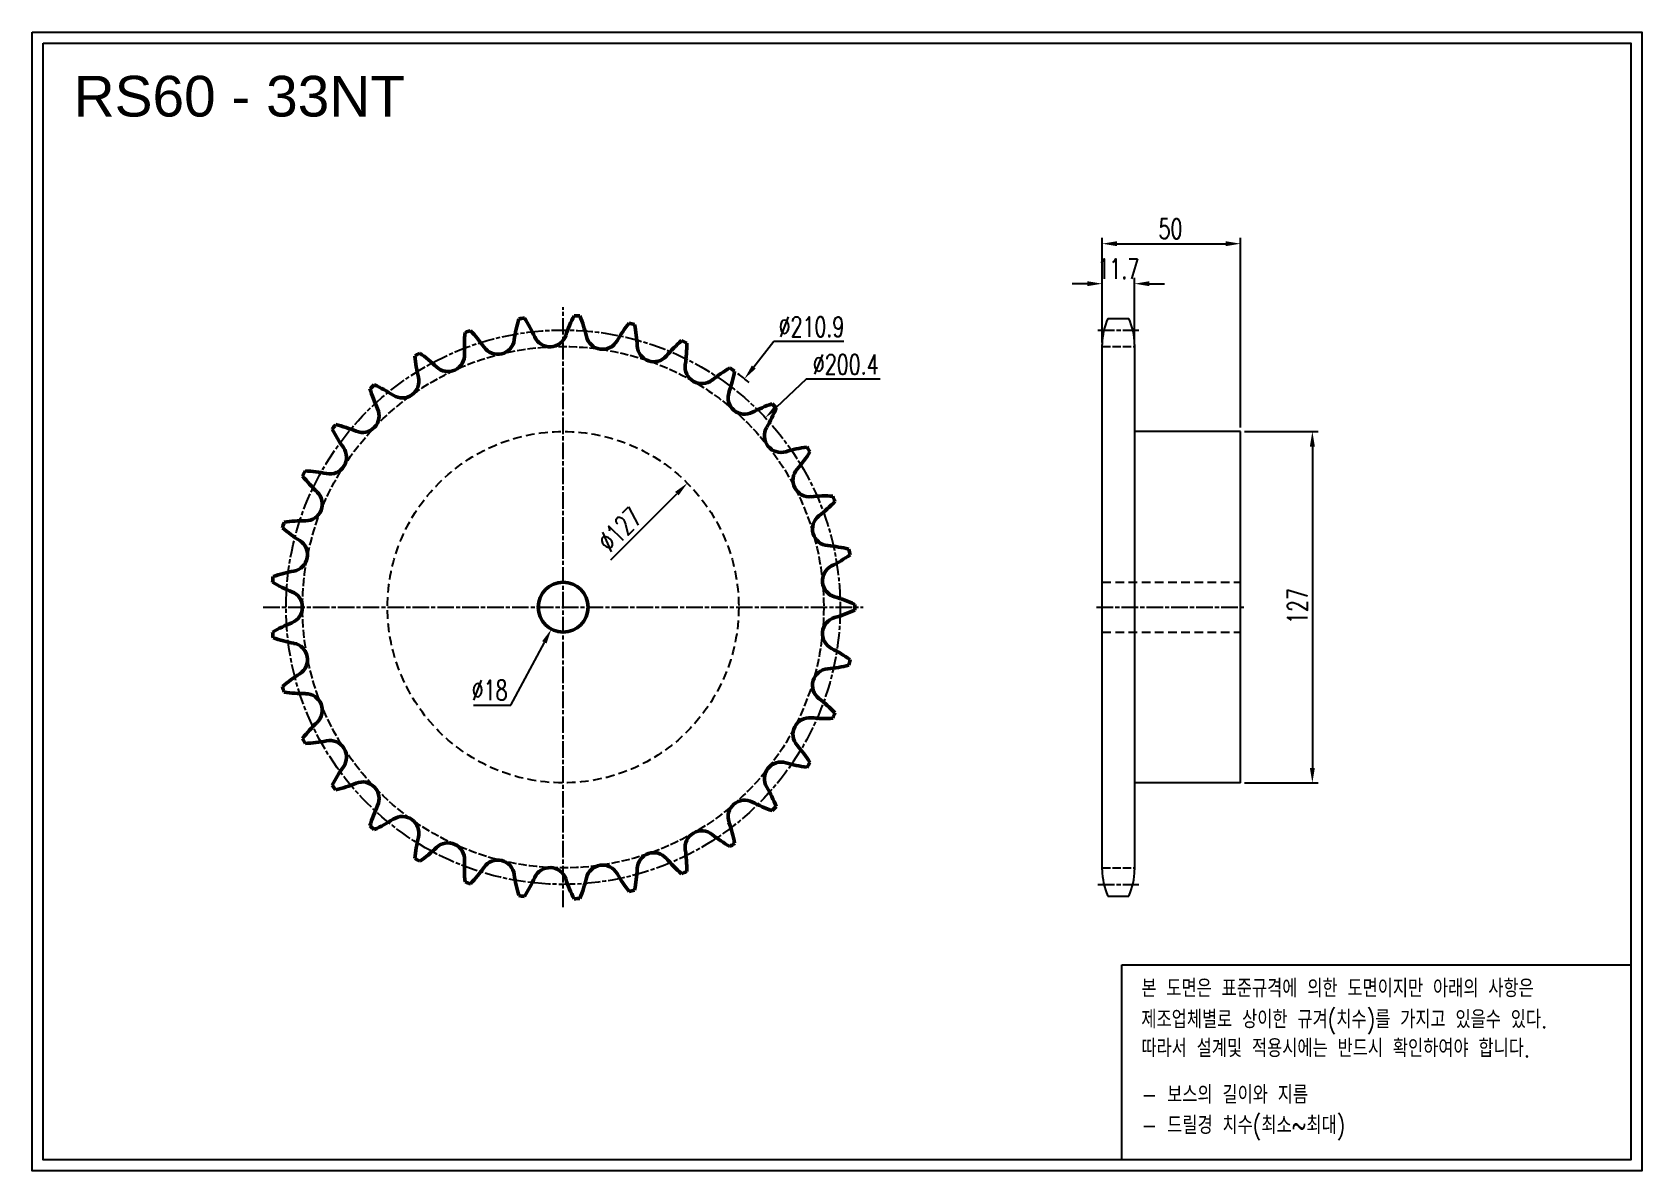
# Model space of a CAD drawing. Header units: millimetres. Extents: x 25689 to 26271, y 908 to 1320.
import ezdxf

# ---------------------------------------------------------------- set-up
doc = ezdxf.new("R2010")
doc.units = ezdxf.units.MM
for name, pattern in [('AM_ISO02W050', [7.5, 6, -1.5]), ('AM_ISO02W050x2', [3.75, 3, -0.75]), ('AM_ISO08W050', [18, 12, -1.5, 3, -1.5]), ('AM_ISO08W050x2', [9, 6, -0.75, 1.5, -0.75]), ('HIDDEN', [9.525, 6.35, -3.175])]:
    doc.linetypes.add(name, pattern=pattern)
for name, color, linetype, lineweight in [('AM_0N', 7, 'Continuous', 50), ('AM_3N', 6, 'AM_ISO02W050', 25), ('AM_7', 4, 'AM_ISO08W050', 25), ('AM_7N', 4, 'AM_ISO08W050', 25)]:
    doc.layers.add(name, color=color, linetype=linetype, lineweight=lineweight)
doc.layers.add('HL', color=2, linetype='HIDDEN')
doc.layers.add('S-DIM', color=7, linetype='Continuous')
doc.styles.add('HAN', font='ROMANS.shx', dxfattribs={"width": 0.7, "bigfont": 'whgtxt.shx'})
doc.styles.add('HSG', font='SIMPLEX.shx', dxfattribs={"width": 0.7, "bigfont": 'HSG.shx'})
doc.styles.get("Standard").update_dxf_attribs({"font": 'arial.ttf'})
doc.dimstyles.new('APP16', dxfattribs={"dimscale": 3, "dimtxt": 2.4, "dimasz": 1.8, "dimexe": 0.7, "dimexo": 0.5, "dimgap": 0.6, "dimtad": 1, "dimtoh": 1, "dimdec": 1, "dimrnd": 0.01, "dimzin": 9, "dimdsep": 46, "dimtxsty": 'HSG', "dimcen": 0, "dimclrd": 1, "dimclre": 1, "dimclrt": 256, "dimazin": 2, "dimtp": 1, "dimtm": 1, "dimtfac": 0.5, "dimtdec": 1, "dimtofl": 0, "dimtmove": 0, "dimatfit": 3, "dimfxl": 0, "dimtvp": 1, "dimtolj": 2, "dimlwd": -1, "dimlwe": -1, "dimarcsym": 0})

# ---------------------------------------------------------------- blocks, each defined once
blk = doc.blocks.new('*D1')
at = {"layer": 'Defpoints', "color": 0, "transparency": 16777216}
for p in [(25925.55, 1156.98), (25835.67, 1067.25)]:
    blk.add_point(p, dxfattribs=at)
at = {"layer": 'S-DIM', "color": 1, "transparency": 16777216}
blk.add_line((25897.81, 1129.28), (25921.73, 1153.16), dxfattribs=at)
blk.add_solid([(25921.09, 1153.8), (25922.36, 1152.53), (25925.55, 1156.98)], dxfattribs=at)
at = {"layer": 'S-DIM', "transparency": 16777216, "insert": (25901.12, 1140.23), "char_height": 7.2, "attachment_point": 5, "rotation": 44.95051, "style": 'HSG'}
blk.add_mtext('\\A2;∅127', dxfattribs=at)
blk = doc.blocks.new('*D2')
at = {"layer": 'Defpoints', "color": 0, "transparency": 16777216}
for p in [(25946.2, 1194.7), (25815.01, 1029.53)]:
    blk.add_point(p, dxfattribs=at)
at = {"layer": 'S-DIM', "color": 1, "transparency": 16777216}
for p, q in [((25956.86, 1208.11), (25949.56, 1198.93)), ((25982.18, 1208.11), (25956.86, 1208.11))]:
    blk.add_line(p, q, dxfattribs=at)
blk.add_arc((25880.61, 1112.11), 105.47, 50.40046, 53.16781, dxfattribs=at)
blk.add_solid([(25948.86, 1199.49), (25950.27, 1198.37), (25946.2, 1194.7)], dxfattribs=at)
at = {"layer": 'S-DIM', "transparency": 16777216, "insert": (25970.42, 1213.51), "char_height": 7.2, "attachment_point": 5, "style": 'HSG'}
blk.add_mtext('\\A2;∅210.9', dxfattribs=at)
blk = doc.blocks.new('*D3')
at = {"layer": 'Defpoints', "color": 0, "transparency": 16777216}
for p in [(25953.72, 1180.63), (25807.49, 1043.59)]:
    blk.add_point(p, dxfattribs=at)
at = {"layer": 'S-DIM', "color": 1, "transparency": 16777216}
for p, q in [((25968.52, 1194.5), (25957.66, 1184.33)), ((25995.28, 1194.5), (25968.52, 1194.5))]:
    blk.add_line(p, q, dxfattribs=at)
blk.add_solid([(25957.05, 1184.98), (25958.28, 1183.67), (25953.72, 1180.63)], dxfattribs=at)
at = {"layer": 'S-DIM', "transparency": 16777216, "insert": (25982.8, 1199.9), "char_height": 7.2, "attachment_point": 5, "style": 'HSG'}
blk.add_mtext('\\A2;∅200.4', dxfattribs=at)
blk = doc.blocks.new('*D4')
at = {"layer": 'Defpoints', "color": 0, "transparency": 16777216}
for p in [(26087.26, 1229.07), (26075.56, 1206.36), (26087.26, 1206.36)]:
    blk.add_point(p, dxfattribs=at)
at = {"layer": 'S-DIM', "color": 1, "transparency": 16777216}
for p, q in [((26070.16, 1229.07), (26064.76, 1229.07)), ((26075.56, 1207.86), (26075.56, 1231.17)), ((26087.26, 1207.86), (26087.26, 1231.17)), ((26092.66, 1229.07), (26098.06, 1229.07))]:
    blk.add_line(p, q, dxfattribs=at)
for points in [[(26070.16, 1229.97), (26070.16, 1228.17), (26075.56, 1229.07)], [(26092.66, 1229.97), (26092.66, 1228.17), (26087.26, 1229.07)]]:
    blk.add_solid(points, dxfattribs=at)
at = {"layer": 'S-DIM', "transparency": 16777216, "insert": (26081.41, 1234.47), "char_height": 7.2, "attachment_point": 5, "style": 'HSG'}
blk.add_mtext('\\A2;11.7', dxfattribs=at)
blk = doc.blocks.new('*D5')
at = {"layer": 'Defpoints', "color": 0, "transparency": 16777216}
for p in [(26125.56, 1243.53), (26075.56, 1206.36), (26125.56, 1175.61)]:
    blk.add_point(p, dxfattribs=at)
at = {"layer": 'S-DIM', "color": 1, "transparency": 16777216}
for p, q in [((26075.56, 1207.86), (26075.56, 1245.63)), ((26080.96, 1243.53), (26120.16, 1243.53)), ((26125.56, 1177.11), (26125.56, 1245.63))]:
    blk.add_line(p, q, dxfattribs=at)
for points in [[(26080.96, 1244.43), (26080.96, 1242.63), (26075.56, 1243.53)], [(26120.16, 1244.43), (26120.16, 1242.63), (26125.56, 1243.53)]]:
    blk.add_solid(points, dxfattribs=at)
at = {"layer": 'S-DIM', "transparency": 16777216, "insert": (26100.27, 1248.93), "char_height": 7.2, "attachment_point": 5, "style": 'HSG'}
blk.add_mtext('\\A2;50', dxfattribs=at)
blk = doc.blocks.new('*D6')
at = {"layer": 'Defpoints', "color": 0, "transparency": 16777216}
for p in [(26125.56, 1175.61), (26125.56, 1048.61), (26151.57, 1048.61)]:
    blk.add_point(p, dxfattribs=at)
at = {"layer": 'S-DIM', "color": 1, "transparency": 16777216}
for p, q in [((26127.06, 1175.61), (26153.67, 1175.61)), ((26151.57, 1170.21), (26151.57, 1054.01)), ((26127.06, 1048.61), (26153.67, 1048.61))]:
    blk.add_line(p, q, dxfattribs=at)
for points in [[(26150.67, 1170.21), (26152.47, 1170.21), (26151.57, 1175.61)], [(26150.67, 1054.01), (26152.47, 1054.01), (26151.57, 1048.61)]]:
    blk.add_solid(points, dxfattribs=at)
at = {"layer": 'S-DIM', "transparency": 16777216, "insert": (26146.17, 1112.53), "char_height": 7.2, "attachment_point": 5, "rotation": 90, "style": 'HSG'}
blk.add_mtext('\\A2;127', dxfattribs=at)
blk = doc.blocks.new('*D7')
at = {"layer": 'Defpoints', "color": 0, "transparency": 16777216}
for p in [(25884.85, 1120.05), (25876.37, 1104.18)]:
    blk.add_point(p, dxfattribs=at)
at = {"layer": 'S-DIM', "color": 1, "transparency": 16777216}
for p, q in [((25861.71, 1076.73), (25873.82, 1099.41)), ((25848.15, 1076.73), (25861.71, 1076.73))]:
    blk.add_line(p, q, dxfattribs=at)
blk.add_solid([(25873.03, 1099.84), (25874.62, 1098.99), (25876.37, 1104.18)], dxfattribs=at)
at = {"layer": 'S-DIM', "transparency": 16777216, "insert": (25854.03, 1082.13), "char_height": 7.2, "attachment_point": 5, "style": 'HSG'}
blk.add_mtext('\\A2;∅18', dxfattribs=at)

msp = doc.modelspace()

# ---------------------------------------------------------------- linework, layer by layer
for p, q in [((26077.64, 1216.53), (26085.18, 1216.53)), ((26075.56, 1017.2), (26075.56, 1207.03)), ((26087.26, 1207.03), (26087.26, 1017.2)), ((26125.56, 1175.61), (26087.26, 1175.61)), ((26125.56, 1048.61), (26125.56, 1175.61)), ((26125.56, 1048.61), (26087.26, 1048.61)), ((26077.64, 1007.7), (26085.18, 1007.7))]:
    msp.add_line(p, q)
for points in [[(25688.6, 1319.98), (26270.72, 1319.98), (26270.72, 908.38), (25688.6, 908.38)], [(25692.52, 1316.06), (26266.8, 1316.06), (26266.8, 912.3), (25692.52, 912.3)]]:
    msp.add_lwpolyline(points, close=True)
at = {"color": 6}
msp.add_lwpolyline([(26082.61, 982.86), (26266.8, 982.86), (26266.8, 912.3), (26082.61, 912.3)], close=True, dxfattribs=at)
for centre, start, end in [((26098.26, 1207.03), 155.25994, 180), ((26064.56, 1207.03), 0, 24.74006), ((26098.26, 1017.2), 180, 204.74006), ((26064.56, 1017.2), 335.25994, 0)]:
    msp.add_arc(centre, 22.7, start, end)
at = {"layer": 'AM_0N'}
msp.add_circle((25880.61, 1112.11), 9, dxfattribs=at)
for centre, radius, start, end in [((25880.61, 1112.11), 105.47, 97.61908, 98.74456), ((25824.68, 1189.39), 50.02, 24.09091, 33.01852), ((25928.94, 1194.36), 50.02, 152.43603, 161.36364), ((25880.61, 1112.11), 105.47, 86.70999, 87.83547), ((25840.32, 1198.58), 50.02, 13.18182, 22.10943), ((25894.91, 1206.43), 50.02, 174.25421, 183.18182), ((25880.61, 1112.11), 105.47, 108.52817, 109.65365), ((25811.07, 1177.41), 50.02, 35, 43.92761), ((25912.5, 1202.02), 50.02, 163.34512, 172.27273), ((25943.63, 1183.73), 50.02, 141.52694, 150.45455), ((25880.61, 1112.11), 105.47, 75.8009, 76.92638), ((25857.41, 1204.64), 50.02, 2.27273, 11.20034), ((25856.97, 1209.55), 6.01, 215, 352.27273), ((25875.84, 1212.27), 6.01, 204.09091, 341.36364), ((25894.88, 1211.36), 6.01, 193.18182, 330.45455), ((25913.4, 1206.86), 6.01, 182.27273, 319.54545), ((25956.04, 1170.51), 50.02, 130.61785, 139.54545), ((25880.61, 1112.11), 105.47, 64.89181, 66.01729), ((25875.34, 1207.36), 50.02, 351.36364, 0.29124), ((25880.61, 1112.11), 105.47, 119.43726, 120.56274), ((25876.8, 1207.43), 50.02, 185.1633, 194.09091), ((25799.97, 1163.07), 50.02, 45.90909, 54.8367), ((25838.96, 1203.32), 6.01, 225.90909, 3.18182), ((25930.74, 1198.95), 6.01, 171.36364, 308.63636), ((25822.45, 1193.79), 6.01, 236.81818, 14.09091), ((25965.73, 1155.17), 50.02, 119.70876, 128.63636), ((25893.46, 1206.64), 50.02, 340.45455, 349.38215), ((25880.61, 1112.11), 105.47, 53.98271, 55.10819), ((25880.61, 1112.11), 105.47, 130.34635, 131.47183), ((25858.83, 1204.99), 50.02, 196.07239, 205), ((25791.78, 1146.89), 50.02, 56.81818, 65.74579), ((25946.27, 1187.89), 6.01, 160.45455, 297.72727), ((25808.04, 1181.3), 6.01, 247.72727, 25), ((25972.34, 1138.29), 50.02, 108.79966, 117.72727), ((25911.12, 1202.5), 50.02, 329.54545, 338.47306), ((25880.61, 1112.11), 105.47, 43.07362, 44.1991), ((25880.61, 1112.11), 105.47, 141.25544, 142.38092), ((25841.65, 1199.19), 50.02, 206.98148, 215.90909), ((25786.81, 1129.45), 50.02, 67.72727, 76.65488), ((25959.42, 1174.09), 6.01, 149.54545, 286.81818), ((25796.26, 1166.32), 6.01, 258.63636, 35.90909), ((25975.63, 1120.45), 50.02, 97.89057, 106.81818), ((25927.67, 1195.09), 50.02, 318.63636, 327.56397), ((25880.61, 1112.11), 105.47, 32.16453, 33.29001), ((25880.61, 1112.11), 105.47, 152.16453, 153.29001), ((25825.87, 1190.24), 50.02, 217.89057, 226.81818), ((25785.22, 1111.38), 50.02, 78.63636, 87.56397), ((25969.73, 1158.06), 6.01, 138.63636, 275.90909), ((25787.53, 1149.38), 6.01, 269.54545, 46.81818), ((25975.5, 1102.32), 50.02, 86.98148, 95.90909), ((25942.52, 1184.68), 50.02, 307.72727, 316.65488), ((25880.61, 1112.11), 105.47, 21.25544, 22.38092), ((25880.61, 1112.11), 105.47, 163.07362, 164.1991), ((25787.08, 1093.34), 50.02, 89.54545, 98.47306), ((25976.81, 1140.36), 6.01, 127.72727, 265), ((25812.08, 1178.47), 50.02, 228.79966, 237.72727), ((25782.16, 1131.09), 6.01, 280.45455, 57.72727), ((25971.93, 1084.54), 50.02, 76.07239, 85), ((25955.14, 1171.66), 50.02, 296.81818, 305.74579), ((25880.61, 1112.11), 105.47, 10.34635, 11.47183), ((25792.32, 1075.98), 50.02, 100.45455, 109.38215), ((25980.42, 1121.65), 6.01, 116.81818, 254.09091), ((25880.61, 1112.11), 105.47, 173.98271, 175.10819), ((25800.76, 1164.3), 50.02, 239.70876, 248.63636), ((25780.34, 1112.11), 6.01, 291.36364, 68.63636), ((25965.06, 1067.76), 50.02, 65.1633, 74.09091), ((25880.61, 1112.11), 105.47, 359.43726, 0.56274), ((25800.76, 1059.93), 50.02, 111.36364, 120.29124), ((25980.42, 1102.58), 6.01, 105.90909, 243.18182), ((25965.06, 1156.47), 50.02, 285.90909, 294.8367), ((25880.61, 1112.11), 105.47, 184.89181, 186.01729), ((25792.32, 1148.25), 50.02, 250.61785, 259.54545), ((25782.16, 1093.14), 6.01, 302.27273, 79.54545), ((25955.14, 1052.57), 50.02, 54.25421, 63.18182), ((25976.81, 1083.87), 6.01, 95, 232.27273), ((25971.93, 1139.69), 50.02, 275, 283.92761), ((25880.61, 1112.11), 105.47, 348.52817, 349.65365), ((25812.08, 1045.76), 50.02, 122.27273, 131.20034), ((25880.61, 1112.11), 105.47, 195.8009, 196.92638), ((25787.08, 1130.89), 50.02, 261.52694, 270.45455), ((25787.53, 1074.85), 6.01, 313.18182, 90.45455), ((25942.52, 1039.55), 50.02, 43.34512, 52.27273), ((25969.73, 1066.17), 6.01, 84.09091, 221.36364), ((25975.5, 1121.91), 50.02, 264.09091, 273.01852), ((25880.61, 1112.11), 105.47, 337.61908, 338.74456), ((25825.87, 1033.99), 50.02, 133.18182, 142.10943), ((25880.61, 1112.11), 105.47, 206.70999, 207.83547), ((25785.22, 1112.85), 50.02, 272.43603, 281.36364), ((25796.26, 1057.91), 6.01, 324.09091, 101.36364), ((25927.67, 1029.14), 50.02, 32.43603, 41.36364), ((25841.65, 1025.04), 50.02, 144.09091, 153.01852), ((25959.42, 1050.14), 6.01, 73.18182, 210.45455), ((25975.63, 1103.78), 50.02, 253.18182, 262.10943), ((25880.61, 1112.11), 105.47, 326.70999, 327.83547), ((25786.81, 1094.78), 50.02, 283.34512, 292.27273), ((25808.04, 1042.93), 6.01, 335, 112.27273), ((25880.61, 1112.11), 105.47, 217.61908, 218.74456), ((25946.27, 1036.34), 6.01, 62.27273, 199.54545), ((25911.12, 1021.73), 50.02, 21.52694, 30.45455), ((25858.83, 1019.24), 50.02, 155, 163.92761), ((25822.45, 1030.44), 6.01, 345.90909, 123.18182), ((25972.34, 1085.94), 50.02, 242.27273, 251.20034), ((25880.61, 1112.11), 105.47, 315.8009, 316.92638), ((25880.61, 1112.11), 105.47, 228.52817, 229.65365), ((25791.78, 1077.34), 50.02, 294.25421, 303.18182), ((25930.74, 1025.28), 6.01, 51.36364, 188.63636), ((25893.46, 1017.59), 50.02, 10.61785, 19.54545), ((25876.8, 1016.8), 50.02, 165.90909, 174.8367), ((25799.97, 1061.16), 50.02, 305.1633, 314.09091), ((25838.96, 1020.91), 6.01, 356.81818, 134.09091), ((25965.73, 1069.06), 50.02, 231.36364, 240.29124), ((25880.61, 1112.11), 105.47, 304.89181, 306.01729), ((25880.61, 1112.11), 105.47, 239.43726, 240.56274), ((25894.91, 1017.8), 50.02, 176.81818, 185.74579), ((25856.97, 1014.68), 6.01, 7.72727, 145), ((25894.88, 1012.87), 6.01, 29.54545, 166.81818), ((25913.4, 1017.37), 6.01, 40.45455, 177.72727), ((25956.04, 1053.72), 50.02, 220.45455, 229.38215), ((25875.34, 1016.87), 50.02, 359.70876, 8.63636), ((25811.07, 1046.82), 50.02, 316.07239, 325), ((25912.5, 1022.21), 50.02, 187.72727, 196.65488), ((25824.68, 1034.84), 50.02, 326.98148, 335.90909), ((25875.84, 1011.96), 6.01, 18.63636, 155.90909), ((25928.94, 1029.87), 50.02, 198.63636, 207.56397), ((25840.32, 1025.65), 50.02, 337.89057, 346.81818), ((25943.63, 1040.5), 50.02, 209.54545, 218.47306), ((25857.41, 1019.59), 50.02, 348.79966, 357.72727), ((25880.61, 1112.11), 105.47, 293.98271, 295.10819), ((25880.61, 1112.11), 105.47, 250.34635, 251.47183), ((25880.61, 1112.11), 105.47, 261.25544, 262.38092), ((25880.61, 1112.11), 105.47, 283.07362, 284.1991), ((25880.61, 1112.11), 105.47, 272.16453, 273.29001)]:
    msp.add_arc(centre, radius, start, end, dxfattribs=at)
at = {"layer": 'AM_3N', "linetype": 'AM_ISO02W050x2'}
for p, q in [((26075.56, 1206.36), (26087.26, 1206.36)), ((26075.56, 1017.87), (26087.26, 1017.87))]:
    msp.add_line(p, q, dxfattribs=at)
msp.add_circle((25880.61, 1112.11), 94.25, dxfattribs=at)
at = {"layer": 'AM_7', "linetype": 'AM_ISO08W050x2'}
msp.add_circle((25880.61, 1112.11), 100.2, dxfattribs=at)
at = {"layer": 'AM_7N', "linetype": 'AM_ISO08W050x2'}
for p, q in [((25880.61, 1003.65), (25880.61, 1220.58)), ((26074, 1212.32), (26088.82, 1212.32)), ((25772.14, 1112.11), (25989.07, 1112.11)), ((26073.56, 1112.11), (26127.56, 1112.11)), ((26074, 1011.91), (26088.82, 1011.91))]:
    msp.add_line(p, q, dxfattribs=at)
at = {"layer": 'HL', "ltscale": 0.5}
for p, q in [((26075.56, 1121.11), (26125.56, 1121.11)), ((26075.56, 1103.11), (26125.56, 1103.11))]:
    msp.add_line(p, q, dxfattribs=at)
msp.add_circle((25880.61, 1112.11), 63.5, dxfattribs=at)

# ---------------------------------------------------------------- texts
msp.add_text('RS60 - 33NT', height=14.7).set_placement((25703.59, 1289.5))
at = {"color": 6, "style": 'HAN', "width": 0.8}
for s, p in [('본 도면은 표준규격에 의한 도면이지만 아래의 사항은', (26089.73, 971.1)), ('제조업체별로 상이한 규겨(치수)를 가지고 있을수 있다.', (26089.73, 959.88)), ('따라서 설계및 적용시에는 반드시 확인하여야 합니다.', (26089.73, 949.45)), ('- 보스의 길이와 지름', (26089.73, 932.66)), ('- 드릴경 치수(최소~최대)', (26089.73, 921.63))]:
    msp.add_text(s, height=6.4761, dxfattribs=at).set_placement(p)

# ---------------------------------------------------------------- dimensions: what is measured, and where the dimension line sits
at = {"layer": 'S-DIM', "color": 1}
for base, p2, picture, middle in [((26125.56, 1243.53), (26125.56, 1175.61), '*D5', (26100.27, 1243.53)), ((26087.26, 1229.07), (26087.26, 1206.36), '*D4', (26081.41, 1229.07))]:
    dim = msp.add_linear_dim(base=base, p1=(26075.56, 1206.36), p2=p2, dimstyle='APP16', dxfattribs=at)
    dim.commit()
    dim.dimension.update_dxf_attribs({"geometry": picture, "text_midpoint": middle, "dimtype": 128})
for p1, p2, picture, middle in [((25815.01, 1029.53), (25946.2, 1194.7), '*D2', (25970.42, 1208.11)), ((25807.49, 1043.59), (25953.72, 1180.63), '*D3', (25982.8, 1194.5))]:
    dim = msp.add_diameter_dim_2p(p1=p1, p2=p2, dimstyle='APP16', dxfattribs=at)
    dim.commit()
    dim.dimension.update_dxf_attribs({"geometry": picture, "text_midpoint": middle, "dimtype": 131})
dim = msp.add_linear_dim(base=(26151.57, 1048.61), p1=(26125.56, 1175.61), p2=(26125.56, 1048.61), angle=90, dimstyle='APP16', dxfattribs=at)
dim.commit()
dim.dimension.update_dxf_attribs({"geometry": '*D6', "text_midpoint": (26151.57, 1112.53), "dimtype": 128})
at = {"layer": 'S-DIM'}
for p1, p2, picture, middle in [((25835.67, 1067.25), (25925.55, 1156.98), '*D1', (25904.94, 1136.4)), ((25884.85, 1120.05), (25876.37, 1104.18), '*D7', (25854.03, 1076.73))]:
    dim = msp.add_diameter_dim_2p(p1=p1, p2=p2, dimstyle='APP16', dxfattribs=at)
    dim.commit()
    dim.dimension.update_dxf_attribs({"geometry": picture, "text_midpoint": middle, "dimtype": 131})

doc.saveas('drawing.dxf')
